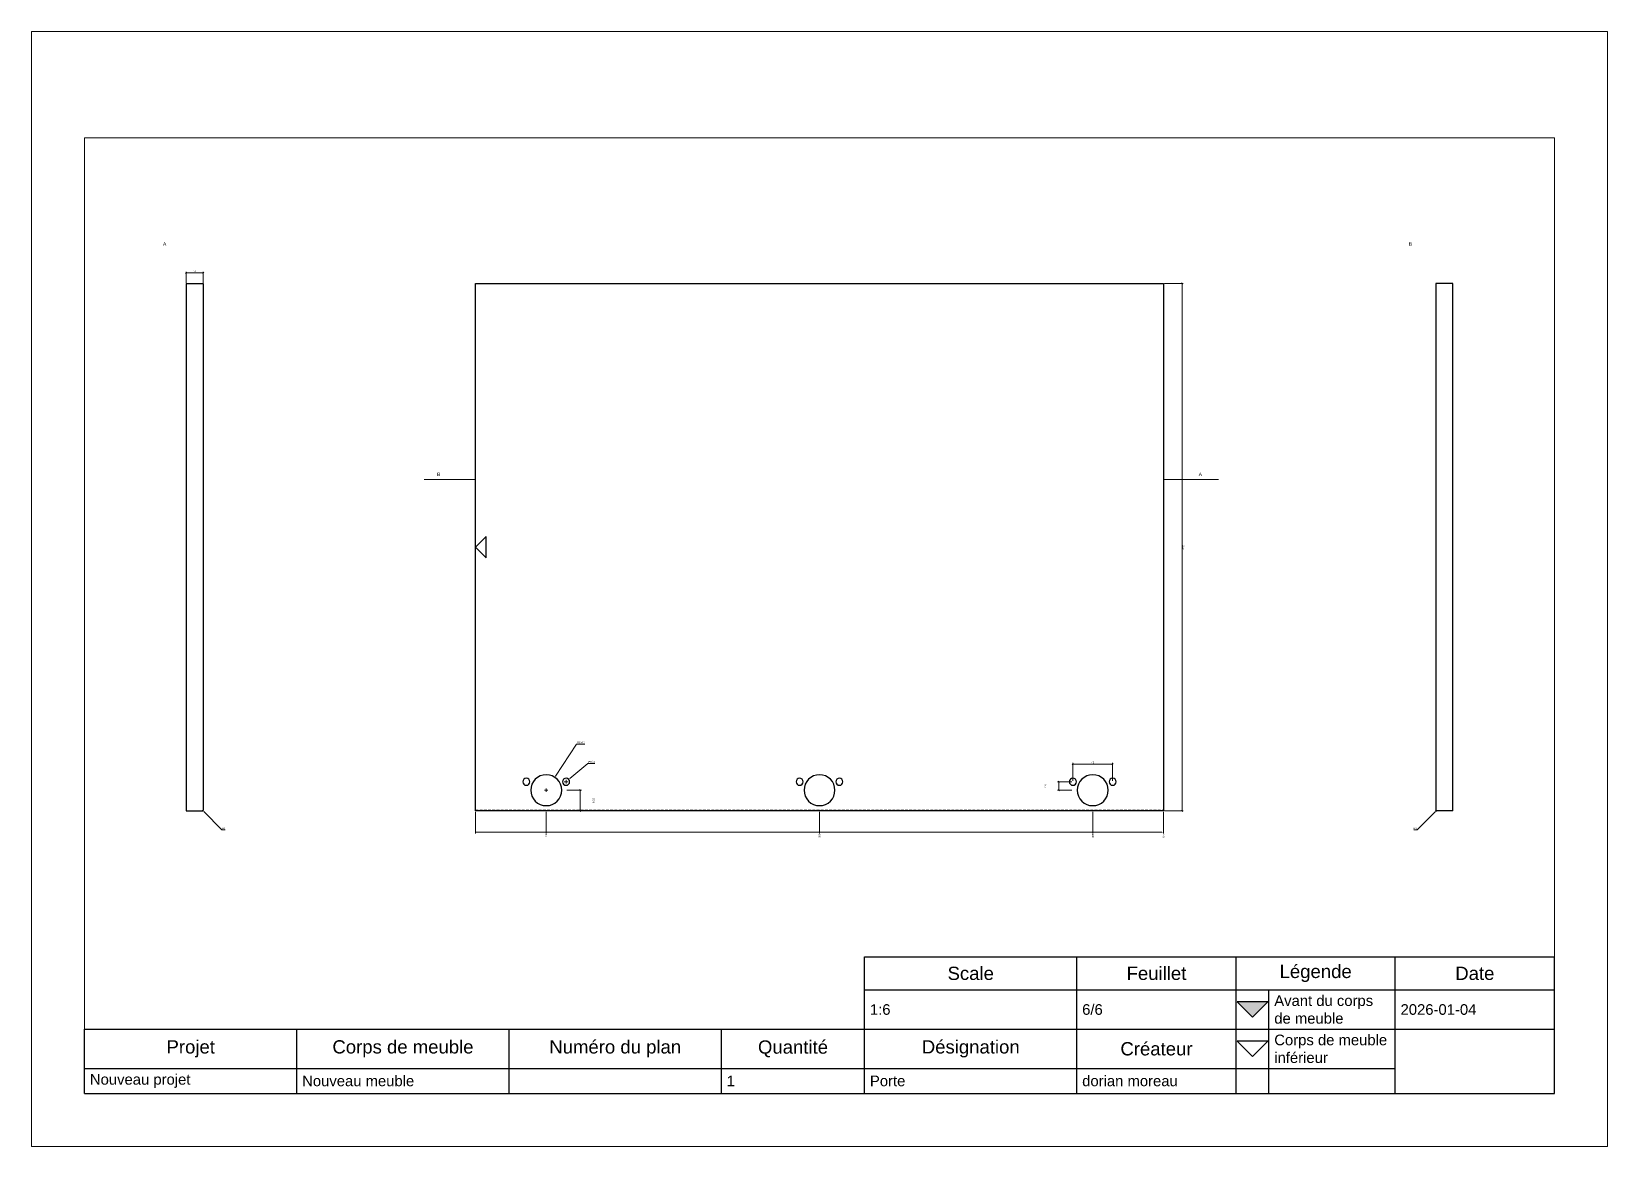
# Paper-space layout 'Porte' of a CAD drawing. Header units: millimetres. Extents: x -5 to 1777, y -5 to 1255.
import ezdxf

# ---------------------------------------------------------------- set-up
doc = ezdxf.new("R2010")
doc.units = ezdxf.units.MM
doc.linetypes.add('HIDDEN2', pattern=[4.7625, 3.175, -1.5875])
doc.layers.get('0').update_dxf_attribs({"color": 254, "true_color": 0xc2ced6})
for name, color, linetype, true_color in [('Nouveau projet_Nouveau meuble_Porte_Groupe de traitement_Vue de dessus', 1, 'Continuous', 0xff0000), ('Nouveau projet_Nouveau meuble_Porte_Groupe de traitement_Vue de droite', 1, 'Continuous', 0xff0000), ('Nouveau projet_Nouveau meuble_Porte_Groupe de traitement_Vue de gauche', 1, 'Continuous', 0xff0000), ('Nouveau projet_Nouveau meuble_Porte_Vue de dessus', 1, 'Continuous', 0xff0000), ('Nouveau projet_Nouveau meuble_Porte_Vue de droite', 1, 'Continuous', 0xff0000)]:
    doc.layers.add(name, color=color, linetype=linetype, true_color=true_color)
doc.layers.add('TitleBlock', color=7, linetype='Continuous')
doc.styles.add('Blum_Dimension', font='arial.ttf', dxfattribs={"height": 2})
doc.styles.add('Blum_Titleblock_Header', font='arial.ttf', dxfattribs={"height": 2.5})
doc.styles.add('Blum_Titleblock_Value', font='arial.ttf', dxfattribs={"height": 2})
doc.styles.add('Blum_ViewInfo', font='arial.ttf', dxfattribs={"height": 4})
doc.dimstyles.new('Blum_Chain', dxfattribs={"dimtxt": 2, "dimasz": 2, "dimexe": 1.25, "dimexo": 1, "dimtad": 0, "dimjust": 4, "dimtih": 1, "dimtoh": 1, "dimtxsty": 'Blum_Dimension', "dimblk1": 'DOTSMALL', "dimsah": 1, "dimcen": 2, "dimadec": 0, "dimazin": 2, "dimtfac": 1, "dimtix": 1, "dimtmove": 0, "dimatfit": 3, "dimldrblk": 'OBLIQUE', "dimfxl": 1, "dimlwd": 5, "dimlwe": 5, "dimarcsym": 0})
doc.dimstyles.new('Blum_Default', dxfattribs={"dimtxt": 2, "dimasz": 1.5, "dimexe": 1.25, "dimexo": 1, "dimtad": 1, "dimtxsty": 'Blum_Dimension', "dimblk": 'OBLIQUE', "dimcen": 2, "dimadec": 0, "dimazin": 2, "dimtfac": 1, "dimtix": 1, "dimtmove": 0, "dimatfit": 3, "dimfxl": 1, "dimlwd": 5, "dimlwe": 5, "dimarcsym": 0})
doc.dimstyles.new('Blum_Default$3', dxfattribs={"dimtxt": 2, "dimasz": 1.5, "dimexe": 1.25, "dimexo": 1, "dimtad": 1, "dimtih": 1, "dimtoh": 1, "dimtxsty": 'Blum_Dimension', "dimsah": 1, "dimcen": 2, "dimadec": 0, "dimazin": 2, "dimtfac": 1, "dimtofl": 0, "dimtmove": 0, "dimatfit": 3, "dimfxl": 1, "dimlwd": 5, "dimlwe": 5, "dimarcsym": 0})
doc.dimstyles.new('Blum_Default$4', dxfattribs={"dimtxt": 2, "dimasz": 1.5, "dimexe": 1.25, "dimexo": 1, "dimtad": 1, "dimtih": 1, "dimtoh": 1, "dimtxsty": 'Blum_Dimension', "dimblk1": 'OBLIQUE', "dimsah": 1, "dimcen": 2, "dimadec": 0, "dimazin": 2, "dimtfac": 1, "dimtofl": 0, "dimtmove": 0, "dimatfit": 3, "dimfxl": 1, "dimlwd": 5, "dimlwe": 5, "dimarcsym": 0})
doc.dimstyles.new('Blum_ViewInfo', dxfattribs={"dimtxt": 4, "dimasz": 3, "dimexe": 1.25, "dimexo": 1, "dimtad": 1, "dimtxsty": 'Blum_ViewInfo', "dimblk": 'OBLIQUE', "dimcen": 0, "dimadec": 0, "dimazin": 2, "dimtfac": 1, "dimtofl": 0, "dimtmove": 0, "dimatfit": 2, "dimfxl": 1, "dimlwd": 20, "dimlwe": 20, "dimarcsym": 0})

# ---------------------------------------------------------------- blocks, each defined once
blk = doc.blocks.new('Blum_Trinagle_Outline')
blk.add_lwpolyline([(0, 0), (2, 2), (-2, 2)], close=True)
blk = doc.blocks.new('Blum_Trinagle_Filled')
h = blk.add_hatch(color=256)
h.dxf.hatch_style = 1
h.paths.add_polyline_path([(2, 2), (-2, 2), (0, 0)])
blk.add_lwpolyline([(0, 0), (2, 2), (-2, 2)], close=True)
blk = doc.blocks.new('*T147')
at = {"layer": 'TitleBlock', "color": 0, "linetype": 'ByBlock', "lineweight": -2, "transparency": 16777216}
for p, q in [((147, 25.72), (277, 25.72)), ((147, 0), (147, 25.72)), ((187, 0), (187, 25.72)), ((217, 0), (217, 25.72)), ((247, 0), (247, 25.72)), ((277, 0), (277, 25.72)), ((147, 19.47), (277, 19.47)), ((223.2, 0), (223.2, 19.47)), ((0, 12.1), (277, 12.1)), ((0, 0), (0, 12.1)), ((40, 0), (40, 12.1)), ((80, 0), (80, 12.1)), ((120, 0), (120, 12.1)), ((0, 4.67), (247, 4.67)), ((0, 0), (277, 0))]:
    blk.add_line(p, q, dxfattribs=at)
at = {"layer": 'TitleBlock', "color": 0, "lineweight": 0, "transparency": 16777216, "xscale": 1.45, "yscale": 1.45, "zscale": 1.45}
for name, p in [('Blum_Trinagle_Filled', (220.1, 14.33)), ('Blum_Trinagle_Outline', (220.1, 6.93))]:
    blk.add_blockref(name, p, dxfattribs=at)
at = {"layer": 'TitleBlock', "color": 0, "lineweight": 0, "transparency": 16777216}
for s, insert, char_height, width, attachment_point, style in [('Scale', (167, 22.59), 2.5, 37, 5, 'Blum_Titleblock_Header'), ('Feuillet', (202, 22.59), 2.5, 27, 5, 'Blum_Titleblock_Header'), ('Légende', (232, 22.59), 2.5, 27, 5, 'Blum_Titleblock_Header'), ('Date', (262, 22.59), 2.5, 27, 5, 'Blum_Titleblock_Header'), ('Avant du corps de meuble', (224.2, 15.78), 2, 21.8, 4, 'Blum_Titleblock_Value'), ('1:6', (148, 15.78), 2, 38, 4, 'Blum_Titleblock_Value'), ('6/6', (188, 15.78), 2, 28, 4, 'Blum_Titleblock_Value'), ('2026-01-04', (248, 15.78), 2, 28, 4, 'Blum_Titleblock_Value'), ('Projet', (20, 8.38), 2.5, 37, 5, 'Blum_Titleblock_Header'), ('Corps de meuble', (60, 8.38), 2.5, 37, 5, 'Blum_Titleblock_Header'), ('Numéro du plan', (100, 8.38), 2.5, 37, 5, 'Blum_Titleblock_Header'), ('Quantité', (133.5, 8.38), 2.5, 24, 5, 'Blum_Titleblock_Header'), ('Désignation', (167, 8.38), 2.5, 37, 5, 'Blum_Titleblock_Header'), ('Créateur', (202, 8.38), 2.5, 27, 5, 'Blum_Titleblock_Header'), ('Corps de meuble inférieur', (224.2, 8.38), 2, 21.8, 4, 'Blum_Titleblock_Value'), ('Nouveau projet', (1, 2.33), 2, 38, 4, 'Blum_Titleblock_Value'), ('Nouveau meuble', (41, 2.33), 2, 38, 4, 'Blum_Titleblock_Value'), ('1', (121, 2.33), 2, 25, 4, 'Blum_Titleblock_Value'), ('Porte', (148, 2.33), 2, 38, 4, 'Blum_Titleblock_Value'), ('dorian moreau', (188, 2.33), 2, 28, 4, 'Blum_Titleblock_Value')]:
    blk.add_mtext(s, dxfattribs=dict(at, insert=insert, char_height=char_height, width=width, attachment_point=attachment_point, style=style))
blk = doc.blocks.new('TitleBlock_Porte')
at = {"layer": 'TitleBlock', "lineweight": 0, "transparency": 33554684}
for points in [[(-0.79, -0.79, 0), (-0.79, 209.21, 0), (296.21, 209.21, 0), (296.21, -0.79, 0)], [(9.21, 9.21, 0), (9.21, 189.21, 0), (286.21, 189.21, 0), (286.21, 9.21, 0)]]:
    blk.add_polyline3d(points, close=True, dxfattribs=at)
blk.add_blockref('*T147', (9.21, 9.21))
blk = doc.blocks.new('*D149')
at = {"layer": 'Nouveau projet_Nouveau meuble_Porte_Groupe de traitement_Vue de droite', "color": 0, "lineweight": 5, "transparency": 16777216}
for p, q in [((210.6, 352.9), (189.9, 373.6)), ((214.1, 352.9), (210.6, 352.9))]:
    blk.add_line(p, q, dxfattribs=at)
at = {"layer": 'Nouveau projet_Nouveau meuble_Porte_Groupe de traitement_Vue de droite', "color": 0, "lineweight": 0, "transparency": 16777216}
blk.add_solid([(190.1, 373.8), (189.7, 373.4), (188.9, 374.7)], dxfattribs=at)
at = {"layer": 'Nouveau projet_Nouveau meuble_Porte_Groupe de traitement_Vue de droite', "color": 0, "lineweight": 0, "transparency": 16777216, "insert": (212.7, 354.6), "char_height": 2, "attachment_point": 5, "style": 'Blum_Dimension'}
blk.add_mtext('R1', dxfattribs=at)
blk = doc.blocks.new('_Oblique')
at = {"color": 0, "linetype": 'ByBlock', "lineweight": -2}
blk.add_line((-0.5, -0.5), (0.5, 0.5), dxfattribs=at)
blk = doc.blocks.new('*D152')
at = {"layer": 'Nouveau projet_Nouveau meuble_Porte_Vue de droite', "color": 0, "lineweight": 5, "transparency": 16777216}
for p, q in [((170.2, 971.4), (170.2, 983.6)), ((170.2, 982.4), (189.2, 982.4)), ((189.2, 971.4), (189.2, 983.6))]:
    blk.add_line(p, q, dxfattribs=at)
at = {"layer": 'Nouveau projet_Nouveau meuble_Porte_Vue de droite', "color": 0, "lineweight": 5, "transparency": 16777216, "xscale": 1.5, "yscale": 1.5, "zscale": 1.5, "rotation": 180}
blk.add_blockref('_Oblique', (170.2, 982.4), dxfattribs=at)
at = {"layer": 'Nouveau projet_Nouveau meuble_Porte_Vue de droite', "color": 0, "lineweight": 5, "transparency": 16777216, "xscale": 1.5, "yscale": 1.5, "zscale": 1.5}
blk.add_blockref('_Oblique', (189.2, 982.4), dxfattribs=at)
at = {"layer": 'Nouveau projet_Nouveau meuble_Porte_Vue de droite', "color": 0, "lineweight": 0, "transparency": 16777216, "insert": (179.7, 984), "char_height": 2, "attachment_point": 5, "style": 'Blum_Dimension'}
blk.add_mtext('19', dxfattribs=at)
blk = doc.blocks.new('*D155')
at = {"layer": 'Nouveau projet_Nouveau meuble_Porte_Groupe de traitement_Vue de gauche', "color": 0, "lineweight": 5, "transparency": 16777216}
for p, q in [((1561.9, 352.9), (1582.6, 373.6)), ((1558.4, 352.9), (1561.9, 352.9))]:
    blk.add_line(p, q, dxfattribs=at)
at = {"layer": 'Nouveau projet_Nouveau meuble_Porte_Groupe de traitement_Vue de gauche', "color": 0, "lineweight": 0, "transparency": 16777216}
blk.add_solid([(1582.4, 373.8), (1582.7, 373.4), (1583.6, 374.7)], dxfattribs=at)
at = {"layer": 'Nouveau projet_Nouveau meuble_Porte_Groupe de traitement_Vue de gauche', "color": 0, "lineweight": 0, "transparency": 16777216, "insert": (1559.8, 354.6), "char_height": 2, "attachment_point": 5, "style": 'Blum_Dimension'}
blk.add_mtext('R1', dxfattribs=at)
blk = doc.blocks.new('_DotSmall')
at = {"color": 0, "linetype": 'ByBlock', "const_width": 0.5}
blk.add_lwpolyline([(-0.0625, 0, 1), (0.0625, 0, 1)], format="xyb", close=True, dxfattribs=at)
blk = doc.blocks.new('*D158')
at = {"layer": 'Nouveau projet_Nouveau meuble_Porte_Vue de dessus', "color": 0, "lineweight": 5, "transparency": 16777216}
for p, q in [((497.2, 373.4), (497.2, 349.1)), ((577.2, 373.4), (577.2, 349.1)), ((497.2, 350.4), (575.2, 350.4))]:
    blk.add_line(p, q, dxfattribs=at)
at = {"layer": 'Nouveau projet_Nouveau meuble_Porte_Vue de dessus', "color": 0, "lineweight": 0, "transparency": 16777216}
blk.add_solid([(575.2, 350.1), (575.2, 350.7), (577.2, 350.4)], dxfattribs=at)
at = {"layer": 'Nouveau projet_Nouveau meuble_Porte_Vue de dessus', "color": 0, "lineweight": 5, "transparency": 16777216, "xscale": 2, "yscale": 2, "zscale": 2, "rotation": 180}
blk.add_blockref('_DotSmall', (497.2, 350.4), dxfattribs=at)
at = {"layer": 'Nouveau projet_Nouveau meuble_Porte_Vue de dessus', "color": 0, "lineweight": 0, "transparency": 16777216, "insert": (577.2, 347.1), "char_height": 2, "attachment_point": 5, "rotation": 270, "style": 'Blum_Dimension'}
blk.add_mtext('80', dxfattribs=at)
blk = doc.blocks.new('*D161')
at = {"layer": 'Nouveau projet_Nouveau meuble_Porte_Vue de dessus', "color": 0, "lineweight": 5, "transparency": 16777216}
for p, q in [((497.2, 373.4), (497.2, 349.1)), ((886.2, 373.4), (886.2, 349.1)), ((497.2, 350.4), (884.2, 350.4))]:
    blk.add_line(p, q, dxfattribs=at)
at = {"layer": 'Nouveau projet_Nouveau meuble_Porte_Vue de dessus', "color": 0, "lineweight": 0, "transparency": 16777216}
blk.add_solid([(884.2, 350.1), (884.2, 350.7), (886.2, 350.4)], dxfattribs=at)
at = {"layer": 'Nouveau projet_Nouveau meuble_Porte_Vue de dessus', "color": 0, "lineweight": 5, "transparency": 16777216, "xscale": 2, "yscale": 2, "zscale": 2, "rotation": 180}
blk.add_blockref('_DotSmall', (497.2, 350.4), dxfattribs=at)
at = {"layer": 'Nouveau projet_Nouveau meuble_Porte_Vue de dessus', "color": 0, "lineweight": 0, "transparency": 16777216, "insert": (886.2, 346.3), "char_height": 2, "attachment_point": 5, "rotation": 270, "style": 'Blum_Dimension'}
blk.add_mtext('389', dxfattribs=at)
blk = doc.blocks.new('*D164')
at = {"layer": 'Nouveau projet_Nouveau meuble_Porte_Vue de dessus', "color": 0, "lineweight": 5, "transparency": 16777216}
for p, q in [((497.2, 373.4), (497.2, 349.1)), ((1195.2, 373.4), (1195.2, 349.1)), ((497.2, 350.4), (1193.2, 350.4))]:
    blk.add_line(p, q, dxfattribs=at)
at = {"layer": 'Nouveau projet_Nouveau meuble_Porte_Vue de dessus', "color": 0, "lineweight": 0, "transparency": 16777216}
blk.add_solid([(1193.2, 350.1), (1193.2, 350.7), (1195.2, 350.4)], dxfattribs=at)
at = {"layer": 'Nouveau projet_Nouveau meuble_Porte_Vue de dessus', "color": 0, "lineweight": 5, "transparency": 16777216, "xscale": 2, "yscale": 2, "zscale": 2, "rotation": 180}
blk.add_blockref('_DotSmall', (497.2, 350.4), dxfattribs=at)
at = {"layer": 'Nouveau projet_Nouveau meuble_Porte_Vue de dessus', "color": 0, "lineweight": 0, "transparency": 16777216, "insert": (1195.2, 346.3), "char_height": 2, "attachment_point": 5, "rotation": 270, "style": 'Blum_Dimension'}
blk.add_mtext('698', dxfattribs=at)
blk = doc.blocks.new('*D167')
at = {"layer": 'Nouveau projet_Nouveau meuble_Porte_Vue de dessus', "color": 0, "lineweight": 5, "transparency": 16777216}
for p, q in [((497.2, 373.4), (497.2, 349.1)), ((1275.2, 373.4), (1275.2, 349.1)), ((497.2, 350.4), (1273.2, 350.4))]:
    blk.add_line(p, q, dxfattribs=at)
at = {"layer": 'Nouveau projet_Nouveau meuble_Porte_Vue de dessus', "color": 0, "lineweight": 0, "transparency": 16777216}
blk.add_solid([(1273.2, 350.1), (1273.2, 350.7), (1275.2, 350.4)], dxfattribs=at)
at = {"layer": 'Nouveau projet_Nouveau meuble_Porte_Vue de dessus', "color": 0, "lineweight": 5, "transparency": 16777216, "xscale": 2, "yscale": 2, "zscale": 2, "rotation": 180}
blk.add_blockref('_DotSmall', (497.2, 350.4), dxfattribs=at)
at = {"layer": 'Nouveau projet_Nouveau meuble_Porte_Vue de dessus', "color": 0, "lineweight": 0, "transparency": 16777216, "insert": (1275.2, 346.3), "char_height": 2, "attachment_point": 5, "rotation": 270, "style": 'Blum_Dimension'}
blk.add_mtext('778', dxfattribs=at)
blk = doc.blocks.new('*D170')
at = {"layer": 'Nouveau projet_Nouveau meuble_Porte_Vue de dessus', "color": 0, "lineweight": 5, "transparency": 16777216}
for p, q in [((600.7, 397.9), (617, 397.9)), ((615.7, 374.4), (615.7, 397.9)), ((600.7, 374.4), (617, 374.4))]:
    blk.add_line(p, q, dxfattribs=at)
at = {"layer": 'Nouveau projet_Nouveau meuble_Porte_Vue de dessus', "color": 0, "lineweight": 5, "transparency": 16777216, "xscale": 1.5, "yscale": 1.5, "zscale": 1.5}
for p, rotation in [((615.7, 397.9), 90), ((615.7, 374.4), 270)]:
    blk.add_blockref('_Oblique', p, dxfattribs=dict(at, rotation=rotation))
at = {"layer": 'Nouveau projet_Nouveau meuble_Porte_Vue de dessus', "color": 0, "lineweight": 0, "transparency": 16777216, "insert": (630.7, 386.1), "char_height": 2, "attachment_point": 5, "rotation": 270, "style": 'Blum_Dimension'}
blk.add_mtext('23,5', dxfattribs=at)
blk = doc.blocks.new('*D173')
at = {"layer": 'Nouveau projet_Nouveau meuble_Porte_Vue de dessus', "color": 0, "lineweight": 5, "transparency": 16777216}
for p, q in [((1171.7, 407.4), (1155.5, 407.4)), ((1171.7, 397.9), (1155.5, 397.9)), ((1156.7, 397.9), (1156.7, 407.4))]:
    blk.add_line(p, q, dxfattribs=at)
at = {"layer": 'Nouveau projet_Nouveau meuble_Porte_Vue de dessus', "color": 0, "lineweight": 5, "transparency": 16777216, "xscale": 1.5, "yscale": 1.5, "zscale": 1.5}
for p, rotation in [((1156.7, 407.4), 90), ((1156.7, 397.9), 270)]:
    blk.add_blockref('_Oblique', p, dxfattribs=dict(at, rotation=rotation))
at = {"layer": 'Nouveau projet_Nouveau meuble_Porte_Vue de dessus', "color": 0, "lineweight": 0, "transparency": 16777216, "insert": (1141.7, 402.6), "char_height": 2, "attachment_point": 5, "rotation": 270, "style": 'Blum_Dimension'}
blk.add_mtext('9,5', dxfattribs=at)
blk = doc.blocks.new('*D176')
at = {"layer": 'Nouveau projet_Nouveau meuble_Porte_Vue de dessus', "color": 0, "lineweight": 5, "transparency": 16777216}
for p, q in [((1172.7, 408.4), (1172.7, 428.6)), ((1217.7, 408.4), (1217.7, 428.6)), ((1172.7, 427.4), (1217.7, 427.4))]:
    blk.add_line(p, q, dxfattribs=at)
at = {"layer": 'Nouveau projet_Nouveau meuble_Porte_Vue de dessus', "color": 0, "lineweight": 5, "transparency": 16777216, "xscale": 1.5, "yscale": 1.5, "zscale": 1.5, "rotation": 180}
blk.add_blockref('_Oblique', (1172.7, 427.4), dxfattribs=at)
at = {"layer": 'Nouveau projet_Nouveau meuble_Porte_Vue de dessus', "color": 0, "lineweight": 5, "transparency": 16777216, "xscale": 1.5, "yscale": 1.5, "zscale": 1.5}
blk.add_blockref('_Oblique', (1217.7, 427.4), dxfattribs=at)
at = {"layer": 'Nouveau projet_Nouveau meuble_Porte_Vue de dessus', "color": 0, "lineweight": 0, "transparency": 16777216, "insert": (1195.2, 429), "char_height": 2, "attachment_point": 5, "style": 'Blum_Dimension'}
blk.add_mtext('45', dxfattribs=at)
blk = doc.blocks.new('*D179')
at = {"layer": 'Nouveau projet_Nouveau meuble_Porte_Groupe de traitement_Vue de dessus', "color": 0, "lineweight": 5, "transparency": 16777216}
for p, q in [((611.4, 450), (587.7, 413.8)), ((620.9, 450), (611.4, 450)), ((575.2, 397.9), (579.2, 397.9)), ((577.2, 395.9), (577.2, 399.9))]:
    blk.add_line(p, q, dxfattribs=at)
at = {"layer": 'Nouveau projet_Nouveau meuble_Porte_Groupe de traitement_Vue de dessus', "color": 0, "lineweight": 0, "transparency": 16777216}
blk.add_solid([(587.4, 413.9), (587.9, 413.6), (586.8, 412.5)], dxfattribs=at)
at = {"layer": 'Nouveau projet_Nouveau meuble_Porte_Groupe de traitement_Vue de dessus', "color": 0, "lineweight": 0, "transparency": 16777216, "insert": (616.4, 451.7), "char_height": 2, "attachment_point": 5, "style": 'Blum_Dimension'}
blk.add_mtext('∅35/13', dxfattribs=at)
blk = doc.blocks.new('*D182')
at = {"layer": 'Nouveau projet_Nouveau meuble_Porte_Groupe de traitement_Vue de dessus', "color": 0, "lineweight": 5, "transparency": 16777216}
for p, q in [((624.3, 428.2), (603.9, 410.9)), ((632.3, 428.2), (624.3, 428.2)), ((597.7, 407.4), (601.7, 407.4)), ((599.7, 405.4), (599.7, 409.4))]:
    blk.add_line(p, q, dxfattribs=at)
at = {"layer": 'Nouveau projet_Nouveau meuble_Porte_Groupe de traitement_Vue de dessus', "color": 0, "lineweight": 0, "transparency": 16777216}
blk.add_solid([(603.8, 411.1), (604.1, 410.7), (602.8, 410)], dxfattribs=at)
at = {"layer": 'Nouveau projet_Nouveau meuble_Porte_Groupe de traitement_Vue de dessus', "color": 0, "lineweight": 0, "transparency": 16777216, "insert": (628.6, 429.9), "char_height": 2, "attachment_point": 5, "style": 'Blum_Dimension'}
blk.add_mtext('∅8/13', dxfattribs=at)
blk = doc.blocks.new('*D185')
at = {"layer": 'Nouveau projet_Nouveau meuble_Porte_Vue de dessus', "color": 0, "lineweight": 5, "transparency": 16777216}
for p, q in [((1276.2, 970.4), (1297.5, 970.4)), ((1296.2, 374.4), (1296.2, 970.4)), ((1276.2, 374.4), (1297.5, 374.4))]:
    blk.add_line(p, q, dxfattribs=at)
at = {"layer": 'Nouveau projet_Nouveau meuble_Porte_Vue de dessus', "color": 0, "lineweight": 5, "transparency": 16777216, "xscale": 1.5, "yscale": 1.5, "zscale": 1.5}
for p, rotation in [((1296.2, 970.4), 90), ((1296.2, 374.4), 270)]:
    blk.add_blockref('_Oblique', p, dxfattribs=dict(at, rotation=rotation))
at = {"layer": 'Nouveau projet_Nouveau meuble_Porte_Vue de dessus', "color": 0, "lineweight": 0, "transparency": 16777216, "insert": (1297.9, 672.4), "char_height": 2, "attachment_point": 5, "rotation": 270, "style": 'Blum_Dimension'}
blk.add_mtext('596', dxfattribs=at)

psp = doc.layouts.new('Porte')

# ---------------------------------------------------------------- linework, layer by layer
at = {"linetype": 'Continuous', "lineweight": 30, "transparency": 33554684}
for p, q in [((170.157, 970.384), (170.157, 415.384)), ((170.157, 970.384), (189.157, 970.384)), ((189.157, 970.384), (189.157, 375.384)), ((497.238, 375.384), (497.238, 970.384)), ((497.238, 970.384), (1275.238, 970.384)), ((1275.238, 970.384), (1275.238, 375.384)), ((1583.318, 970.384), (1583.318, 375.384)), ((1602.318, 970.384), (1583.318, 970.384)), ((1602.318, 415.384), (1602.318, 970.384)), ((170.157, 415.384), (170.157, 411.384)), ((170.157, 411.384), (170.157, 403.384)), ((1602.318, 411.384), (1602.318, 415.384)), ((1602.318, 403.384), (1602.318, 411.384)), ((170.157, 403.384), (170.157, 380.384)), ((1602.318, 380.384), (1602.318, 403.384)), ((170.157, 380.384), (170.157, 374.384)), ((170.157, 374.384), (188.157, 374.384)), ((497.238, 374.384), (497.238, 375.384)), ((1275.238, 374.384), (497.238, 374.384)), ((1275.238, 375.384), (1275.238, 374.384)), ((1602.318, 374.384), (1584.318, 374.384)), ((1602.318, 374.384), (1602.318, 380.384))]:
    psp.add_line(p, q, dxfattribs=at)
at = {"linetype": 'HIDDEN2', "lineweight": 5, "transparency": 33554684}
psp.add_line((497.238, 375.384), (1275.238, 375.384), dxfattribs=at)
at = {"linetype": 'Continuous', "lineweight": 30, "transparency": 33554684, "extrusion": (0, 0, -1)}
for centre, radius in [((-554.738, 407.384), 4), ((-577.238, 397.884), 17.5), ((-599.738, 407.384), 4), ((-863.738, 407.384), 4), ((-886.238, 397.884), 17.5), ((-908.738, 407.384), 4), ((-1172.738, 407.384), 4), ((-1195.238, 397.884), 17.5), ((-1217.738, 407.384), 4)]:
    psp.add_circle(centre, radius, dxfattribs=at)
at = {"linetype": 'Continuous', "lineweight": 30, "transparency": 33554684}
for centre, start, end in [((188.157, 375.384), 270, 0), ((1584.318, 375.384), 180, 270)]:
    psp.add_arc(centre, 1, start, end, dxfattribs=at)
at = {"linetype": 'Continuous', "lineweight": 30, "transparency": 33554684, "extrusion": (0, 0, -1)}
for centre, start, end in [((-188.157, 375.384), 180, 270), ((-1584.318, 375.384), 270, 0)]:
    psp.add_arc(centre, 1, start, end, dxfattribs=at)

# ---------------------------------------------------------------- block references
at = {"lineweight": 0, "transparency": 33554684, "xscale": 6, "yscale": 6, "zscale": 6}
psp.add_blockref('TitleBlock_Porte', (0, 0), dxfattribs=at)
at = {"layer": 'Nouveau projet_Nouveau meuble_Porte_Vue de dessus', "lineweight": 0, "transparency": 33554684, "xscale": 6, "yscale": 6, "zscale": 6, "rotation": 270}
psp.add_blockref('Blum_Trinagle_Outline', (497.238, 672.384), dxfattribs=at)

# ---------------------------------------------------------------- texts
at = {"lineweight": 0, "transparency": 33554684, "char_height": 4, "style": 'Blum_ViewInfo'}
for s, insert, attachment_point in [('A', (143.907, 1013.134), 7), ('B', (1552.476, 1013.134), 7), ('B', (457.488, 752.774), 9), ('A', (1314.988, 752.774), 7)]:
    psp.add_mtext(s, dxfattribs=dict(at, insert=insert, attachment_point=attachment_point))

# ---------------------------------------------------------------- dimensions: what is measured, and where the dimension line sits
at = {"layer": 'Nouveau projet_Nouveau meuble_Porte_Groupe de traitement_Vue de dessus', "lineweight": 0, "transparency": 33554684}
for p1, p2, picture, middle in [((567.647, 383.247), (586.828, 412.522), '*D179', (616.443, 449.956)), ((596.686, 404.799), (602.789, 409.97), '*D182', (628.62, 428.206))]:
    dim = psp.add_diameter_dim_2p(p1=p1, p2=p2, dimstyle='Blum_Default$4', override={"dimscale": 0, "dimpost": '/13'}, dxfattribs=at)
    dim.commit()
    dim.dimension.update_dxf_attribs({"geometry": picture, "text_midpoint": middle, "dimtype": 163})
at = {"layer": 'Nouveau projet_Nouveau meuble_Porte_Groupe de traitement_Vue de droite', "lineweight": 0, "transparency": 33554684}
dim = psp.add_radius_dim(center=(188.157, 375.384), mpoint=(188.864, 374.677), dimstyle='Blum_Default$3', override={"dimscale": 0, "dimcen": 0}, dxfattribs=at)
dim.commit()
dim.dimension.update_dxf_attribs({"geometry": '*D149', "text_midpoint": (212.652, 352.934), "dimtype": 164})
at = {"layer": 'Nouveau projet_Nouveau meuble_Porte_Groupe de traitement_Vue de gauche', "lineweight": 0, "transparency": 33554684}
dim = psp.add_radius_dim(center=(1584.318, 375.384), mpoint=(1583.611, 374.677), dimstyle='Blum_Default$3', override={"dimscale": 0, "dimcen": 0}, dxfattribs=at)
dim.commit()
dim.dimension.update_dxf_attribs({"geometry": '*D155', "text_midpoint": (1559.823, 352.934), "dimtype": 164})
at = {"layer": 'Nouveau projet_Nouveau meuble_Porte_Vue de dessus', "lineweight": 0, "transparency": 33554684}
dim = psp.add_linear_dim(base=(1296.238, 970.384), p1=(1275.238, 374.384), p2=(1275.238, 970.384), angle=90, dimstyle='Blum_Default', override={"dimscale": 0}, dxfattribs=at)
dim.commit()
dim.dimension.update_dxf_attribs({"geometry": '*D185', "text_midpoint": (1297.884, 672.384)})
for base, p1, p2, dimstyle, picture, middle in [((1217.738, 427.384), (1172.738, 407.384), (1217.738, 407.384), 'Blum_Default', '*D176', (1195.238, 429.027)), ((577.238, 350.384), (497.238, 374.384), (577.238, 374.384), 'Blum_Chain', '*D158', (577.238, 347.079)), ((886.238, 350.384), (497.238, 374.384), (886.238, 374.384), 'Blum_Chain', '*D161', (886.238, 346.299)), ((1195.238, 350.384), (497.238, 374.384), (1195.238, 374.384), 'Blum_Chain', '*D164', (1195.238, 346.293)), ((1275.238, 350.384), (497.238, 374.384), (1275.238, 374.384), 'Blum_Chain', '*D167', (1275.238, 346.306))]:
    dim = psp.add_linear_dim(base=base, p1=p1, p2=p2, dimstyle=dimstyle, override={"dimscale": 0}, dxfattribs=at)
    dim.commit()
    dim.dimension.update_dxf_attribs({"geometry": picture, "text_midpoint": middle})
for base, p1, p2, override, picture, middle in [((615.738, 397.884), (599.738, 374.384), (599.738, 397.884), {"dimscale": 0, "dimtmove": 2}, '*D170', (630.738, 386.134)), ((1156.738, 407.384), (1172.738, 397.884), (1172.738, 407.384), {"dimscale": 0, "dimtad": 4, "dimtmove": 2}, '*D173', (1141.738, 402.634))]:
    dim = psp.add_linear_dim(base=base, p1=p1, p2=p2, angle=90, dimstyle='Blum_Default', override=override, dxfattribs=at)
    dim.commit()
    dim.dimension.update_dxf_attribs({"geometry": picture, "text_midpoint": middle, "dimtype": 160})
at = {"layer": 'Nouveau projet_Nouveau meuble_Porte_Vue de droite', "lineweight": 0, "transparency": 33554684}
dim = psp.add_linear_dim(base=(189.157, 982.384), p1=(170.157, 970.384), p2=(189.157, 970.384), dimstyle='Blum_Default', override={"dimscale": 0}, dxfattribs=at)
dim.commit()
dim.dimension.update_dxf_attribs({"geometry": '*D152', "text_midpoint": (179.657, 984.031)})

# ---------------------------------------------------------------- leaders
at = {"lineweight": 0, "transparency": 33554684}
for points in [[(497.238, 749.024), (439.365, 749.024)], [(1275.238, 749.024), (1337.4, 749.024)]]:
    psp.add_leader(points, dimstyle='Blum_ViewInfo', override={"dimscale": 0}, dxfattribs=at)

doc.saveas('drawing.dxf')
